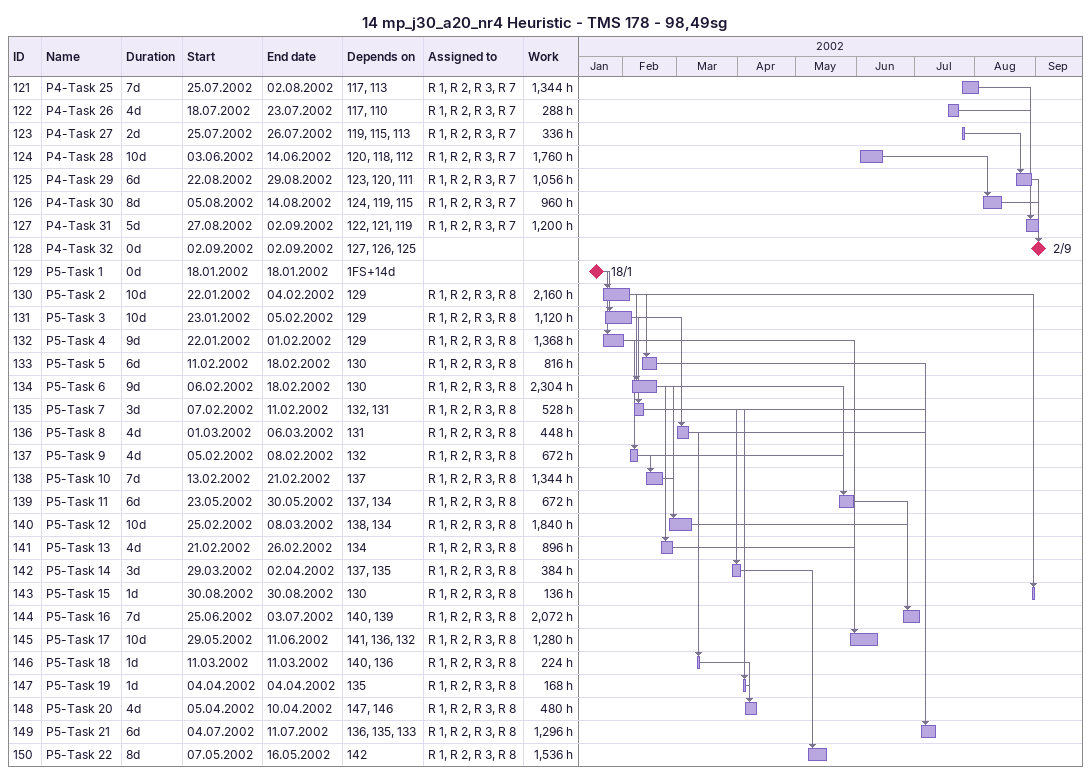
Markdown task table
14 mp_j30_a20_nr4 Heuristic - TMS 178 - 98,49sg

| ID | Task | Duration | Start | Finish | Predecessors | Resources | Work (h) |
|---|---|---|---|---|---|---|---|
| 121 | P4-Task 25 | 7d | 2002-07-25 | 2002-08-02 | 117, 113 | R 1, R 2, R 3, R 7 | 1344 |
| 122 | P4-Task 26 | 4d | 2002-07-18 | 2002-07-23 | 117, 110 | R 1, R 2, R 3, R 7 | 288 |
| 123 | P4-Task 27 | 2d | 2002-07-25 | 2002-07-26 | 119, 115, 113 | R 1, R 2, R 3, R 7 | 336 |
| 124 | P4-Task 28 | 10d | 2002-06-03 | 2002-06-14 | 120, 118, 112 | R 1, R 2, R 3, R 7 | 1760 |
| 125 | P4-Task 29 | 6d | 2002-08-22 | 2002-08-29 | 123, 120, 111 | R 1, R 2, R 3, R 7 | 1056 |
| 126 | P4-Task 30 | 8d | 2002-08-05 | 2002-08-14 | 124, 119, 115 | R 1, R 2, R 3, R 7 | 960 |
| 127 | P4-Task 31 | 5d | 2002-08-27 | 2002-09-02 | 122, 121, 119 | R 1, R 2, R 3, R 7 | 1200 |
| 128 | P4-Task 32 | 0d | 2002-09-02 | 2002-09-02 | 127, 126, 125 |  |  |
| 129 | P5-Task 1 | 0d | 2002-01-18 | 2002-01-18 | 1FS+14d |  |  |
| 130 | P5-Task 2 | 10d | 2002-01-22 | 2002-02-04 | 129 | R 1, R 2, R 3, R 8 | 2160 |
| 131 | P5-Task 3 | 10d | 2002-01-23 | 2002-02-05 | 129 | R 1, R 2, R 3, R 8 | 1120 |
| 132 | P5-Task 4 | 9d | 2002-01-22 | 2002-02-01 | 129 | R 1, R 2, R 3, R 8 | 1368 |
| 133 | P5-Task 5 | 6d | 2002-02-11 | 2002-02-18 | 130 | R 1, R 2, R 3, R 8 | 816 |
| 134 | P5-Task 6 | 9d | 2002-02-06 | 2002-02-18 | 130 | R 1, R 2, R 3, R 8 | 2304 |
| 135 | P5-Task 7 | 3d | 2002-02-07 | 2002-02-11 | 132, 131 | R 1, R 2, R 3, R 8 | 528 |
| 136 | P5-Task 8 | 4d | 2002-03-01 | 2002-03-06 | 131 | R 1, R 2, R 3, R 8 | 448 |
| 137 | P5-Task 9 | 4d | 2002-02-05 | 2002-02-08 | 132 | R 1, R 2, R 3, R 8 | 672 |
| 138 | P5-Task 10 | 7d | 2002-02-13 | 2002-02-21 | 137 | R 1, R 2, R 3, R 8 | 1344 |
| 139 | P5-Task 11 | 6d | 2002-05-23 | 2002-05-30 | 137, 134 | R 1, R 2, R 3, R 8 | 672 |
| 140 | P5-Task 12 | 10d | 2002-02-25 | 2002-03-08 | 138, 134 | R 1, R 2, R 3, R 8 | 1840 |
| 141 | P5-Task 13 | 4d | 2002-02-21 | 2002-02-26 | 134 | R 1, R 2, R 3, R 8 | 896 |
| 142 | P5-Task 14 | 3d | 2002-03-29 | 2002-04-02 | 137, 135 | R 1, R 2, R 3, R 8 | 384 |
| 143 | P5-Task 15 | 1d | 2002-08-30 | 2002-08-30 | 130 | R 1, R 2, R 3, R 8 | 136 |
| 144 | P5-Task 16 | 7d | 2002-06-25 | 2002-07-03 | 140, 139 | R 1, R 2, R 3, R 8 | 2072 |
| 145 | P5-Task 17 | 10d | 2002-05-29 | 2002-06-11 | 141, 136, 132 | R 1, R 2, R 3, R 8 | 1280 |
| 146 | P5-Task 18 | 1d | 2002-03-11 | 2002-03-11 | 140, 136 | R 1, R 2, R 3, R 8 | 224 |
| 147 | P5-Task 19 | 1d | 2002-04-04 | 2002-04-04 | 135 | R 1, R 2, R 3, R 8 | 168 |
| 148 | P5-Task 20 | 4d | 2002-04-05 | 2002-04-10 | 147, 146 | R 1, R 2, R 3, R 8 | 480 |
| 149 | P5-Task 21 | 6d | 2002-07-04 | 2002-07-11 | 136, 135, 133 | R 1, R 2, R 3, R 8 | 1296 |
| 150 | P5-Task 22 | 8d | 2002-05-07 | 2002-05-16 | 142 | R 1, R 2, R 3, R 8 | 1536 |
